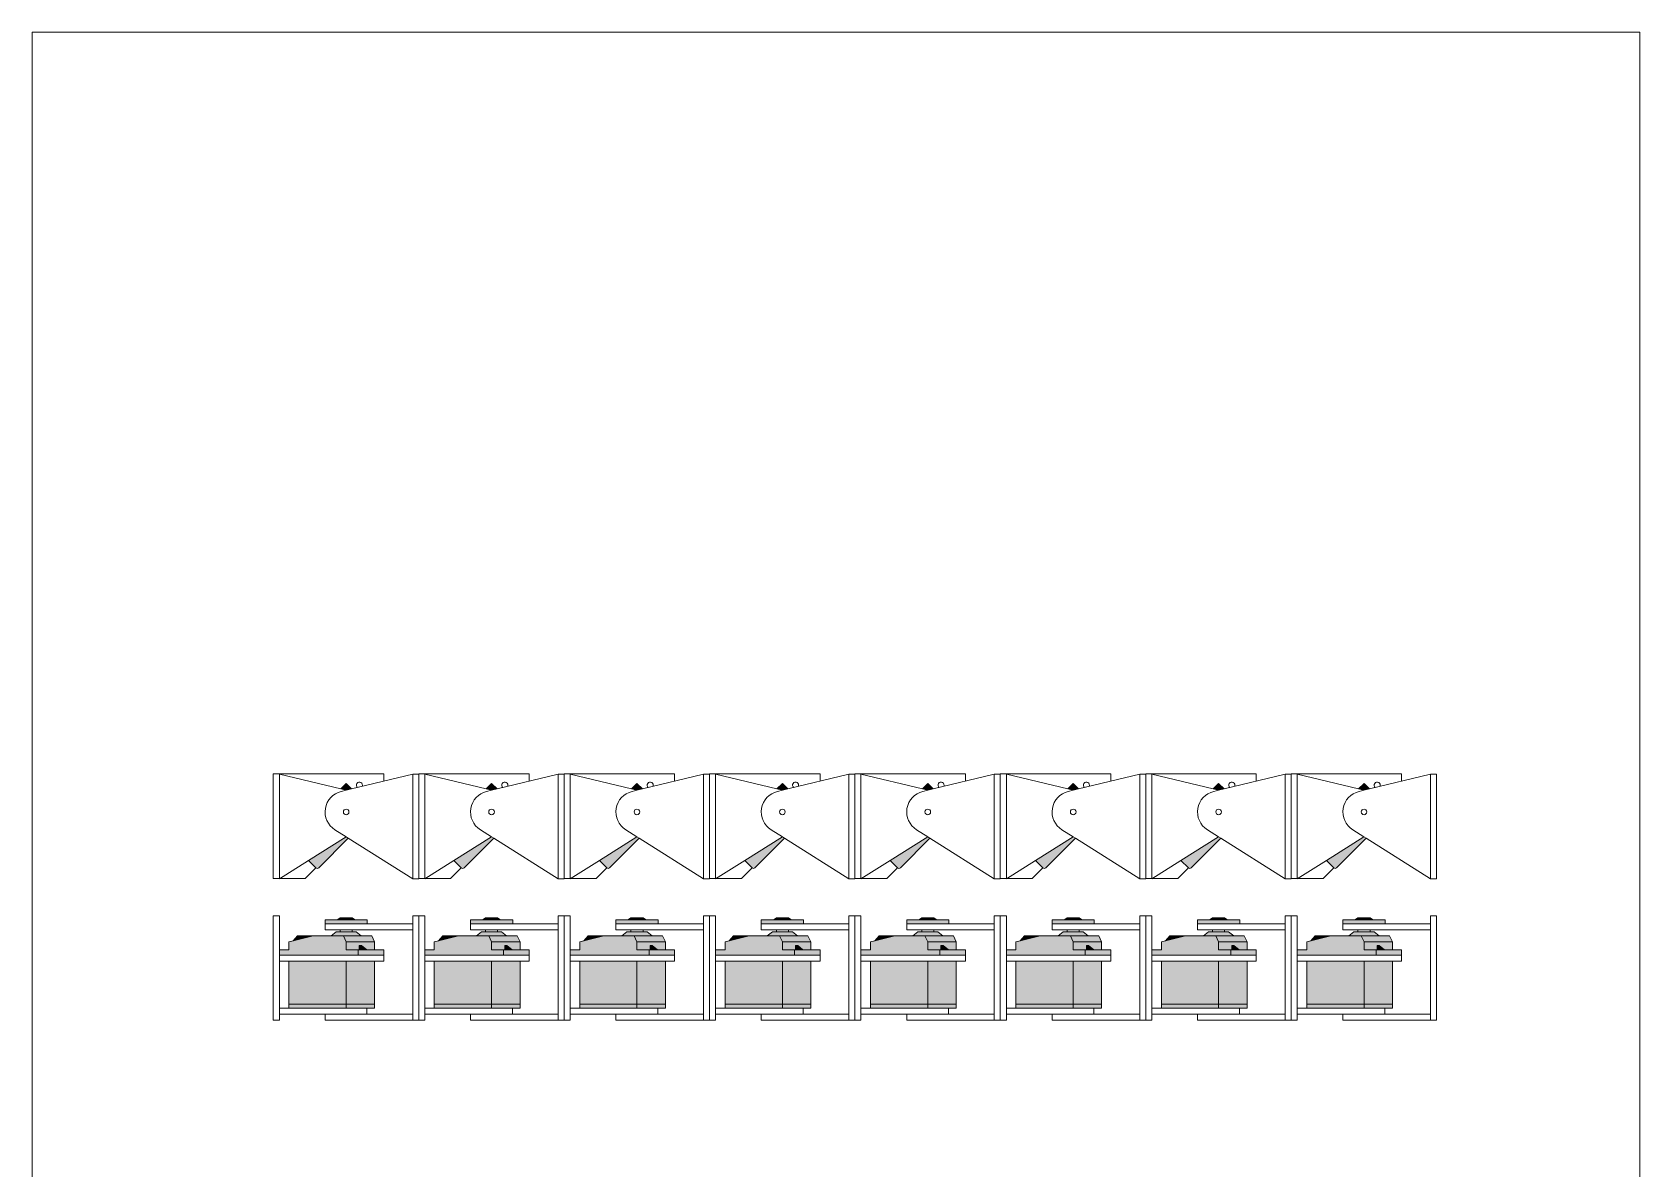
# Model space of a CAD drawing. Header units: millimetres. Extents: x 0 to 800, y 0 to 1132.
# Drawn here: x 0 to 800, y 566 to 1132 of the extents above; entities that cross this region are included whole.
import ezdxf

# ---------------------------------------------------------------- set-up
doc = ezdxf.new("R2010")
doc.units = ezdxf.units.MM
doc.layers.get('0').update_dxf_attribs({"linetype": 'CONTINUOUS'})
doc.layers.add('tornillos', color=7, linetype='CONTINUOUS')

msp = doc.modelspace()

# ---------------------------------------------------------------- hatches: boundary and pattern name
at = {"layer": 'tornillos'}
for points in [[(153.559965, 755.153609), (156.255869, 754.509811), (158.95866, 755.158324), (156.26167, 757.855314)], [(225.914233, 755.153609), (228.610137, 754.509811), (231.312928, 755.158324), (228.615938, 757.855314)], [(298.268501, 755.153609), (300.964405, 754.509811), (303.667196, 755.158324), (300.970206, 757.855314)], [(370.622769, 755.153609), (373.318673, 754.509811), (376.021464, 755.158324), (373.324474, 757.855314)], [(442.977037, 755.153609), (445.672941, 754.509811), (448.375732, 755.158324), (445.678742, 757.855314)], [(515.331305, 755.153609), (518.027209, 754.509811), (520.73, 755.158324), (518.03301, 757.855314)], [(587.685573, 755.153609), (590.381477, 754.509811), (593.084268, 755.158324), (590.387278, 757.855314)], [(660.039841, 755.153609), (662.735745, 754.509811), (665.438536, 755.158324), (662.741546, 757.855314)], [(145.76167, 688), (166.76167, 688), (166.76167, 690), (160.76167, 690), (151.76167, 690), (145.76167, 690)], [(153.26167, 691), (151.76167, 690), (160.76167, 690), (159.26167, 691)], [(218.115938, 688), (239.115938, 688), (239.115938, 690), (233.115938, 690), (224.115938, 690), (218.115938, 690)], [(225.615938, 691), (224.115938, 690), (233.115938, 690), (231.615938, 691)], [(290.470206, 688), (311.470206, 688), (311.470206, 690), (305.470206, 690), (296.470206, 690), (290.470206, 690)], [(297.970206, 691), (296.470206, 690), (305.470206, 690), (303.970206, 691)], [(362.824474, 688), (383.824474, 688), (383.824474, 690), (377.824474, 690), (368.824474, 690), (362.824474, 690)], [(370.324474, 691), (368.824474, 690), (377.824474, 690), (376.324474, 691)], [(435.178742, 688), (456.178742, 688), (456.178742, 690), (450.178742, 690), (441.178742, 690), (435.178742, 690)], [(442.678742, 691), (441.178742, 690), (450.178742, 690), (448.678742, 691)], [(507.53301, 688), (528.53301, 688), (528.53301, 690), (522.53301, 690), (513.53301, 690), (507.53301, 690)], [(515.03301, 691), (513.53301, 690), (522.53301, 690), (521.03301, 691)], [(579.887278, 688), (600.887278, 688), (600.887278, 690), (594.887278, 690), (585.887278, 690), (579.887278, 690)], [(587.387278, 691), (585.887278, 690), (594.887278, 690), (593.387278, 691)], [(652.241546, 688), (673.241546, 688), (673.241546, 690), (667.241546, 690), (658.241546, 690), (652.241546, 690)], [(659.741546, 691), (658.241546, 690), (667.241546, 690), (665.741546, 691)], [(127.765267, 675), (127.765267, 679), (129.854309, 679.521356), (139.786082, 682), (148.76167, 682), (163.76167, 682), (168.989593, 682), (170.403806, 679), (170.403806, 675), (175, 675), (175, 672.4), (162.272078, 672.4), (156.26167, 672.4), (123, 672.4), (123, 675)], [(129.854309, 679.521356), (132.007908, 682), (139.786082, 682)], [(148.76167, 682), (163.76167, 682), (161.26167, 684), (151.26167, 684)], [(168.989593, 682), (170.403806, 679), (156.26167, 679), (154.847456, 682), (163.76167, 682)], [(200.119535, 675), (200.119535, 679), (202.208577, 679.521356), (212.14035, 682), (221.115938, 682), (236.115938, 682), (241.343861, 682), (242.758074, 679), (242.758074, 675), (247.354268, 675), (247.354268, 672.4), (234.626346, 672.4), (228.615938, 672.4), (195.354268, 672.4), (195.354268, 675)], [(202.208577, 679.521356), (204.362176, 682), (212.14035, 682)], [(221.115938, 682), (236.115938, 682), (233.615938, 684), (223.615938, 684)], [(241.343861, 682), (242.758074, 679), (228.615938, 679), (227.201724, 682), (236.115938, 682)], [(272.473803, 675), (272.473803, 679), (274.562845, 679.521356), (284.494618, 682), (293.470206, 682), (308.470206, 682), (313.698129, 682), (315.112342, 679), (315.112342, 675), (319.708536, 675), (319.708536, 672.4), (306.980614, 672.4), (300.970206, 672.4), (267.708536, 672.4), (267.708536, 675)], [(274.562845, 679.521356), (276.716444, 682), (284.494618, 682)], [(293.470206, 682), (308.470206, 682), (305.970206, 684), (295.970206, 684)], [(313.698129, 682), (315.112342, 679), (300.970206, 679), (299.555992, 682), (308.470206, 682)], [(344.828071, 675), (344.828071, 679), (346.917113, 679.521356), (356.848886, 682), (365.824474, 682), (380.824474, 682), (386.052397, 682), (387.46661, 679), (387.46661, 675), (392.062804, 675), (392.062804, 672.4), (379.334882, 672.4), (373.324474, 672.4), (340.062804, 672.4), (340.062804, 675)], [(346.917113, 679.521356), (349.070712, 682), (356.848886, 682)], [(365.824474, 682), (380.824474, 682), (378.324474, 684), (368.324474, 684)], [(386.052397, 682), (387.46661, 679), (373.324474, 679), (371.91026, 682), (380.824474, 682)], [(417.182339, 675), (417.182339, 679), (419.271381, 679.521356), (429.203154, 682), (438.178742, 682), (453.178742, 682), (458.406665, 682), (459.820878, 679), (459.820878, 675), (464.417072, 675), (464.417072, 672.4), (451.68915, 672.4), (445.678742, 672.4), (412.417072, 672.4), (412.417072, 675)], [(419.271381, 679.521356), (421.42498, 682), (429.203154, 682)], [(438.178742, 682), (453.178742, 682), (450.678742, 684), (440.678742, 684)], [(458.406665, 682), (459.820878, 679), (445.678742, 679), (444.264528, 682), (453.178742, 682)], [(489.536607, 675), (489.536607, 679), (491.625649, 679.521356), (501.557422, 682), (510.53301, 682), (525.53301, 682), (530.760933, 682), (532.175146, 679), (532.175146, 675), (536.77134, 675), (536.77134, 672.4), (524.043418, 672.4), (518.03301, 672.4), (484.77134, 672.4), (484.77134, 675)], [(491.625649, 679.521356), (493.779248, 682), (501.557422, 682)], [(510.53301, 682), (525.53301, 682), (523.03301, 684), (513.03301, 684)], [(530.760933, 682), (532.175146, 679), (518.03301, 679), (516.618796, 682), (525.53301, 682)], [(561.890875, 675), (561.890875, 679), (563.979917, 679.521356), (573.91169, 682), (582.887278, 682), (597.887278, 682), (603.115201, 682), (604.529414, 679), (604.529414, 675), (609.125608, 675), (609.125608, 672.4), (596.397686, 672.4), (590.387278, 672.4), (557.125608, 672.4), (557.125608, 675)], [(563.979917, 679.521356), (566.133516, 682), (573.91169, 682)], [(582.887278, 682), (597.887278, 682), (595.387278, 684), (585.387278, 684)], [(603.115201, 682), (604.529414, 679), (590.387278, 679), (588.973064, 682), (597.887278, 682)], [(634.245143, 675), (634.245143, 679), (636.334185, 679.521356), (646.265958, 682), (655.241546, 682), (670.241546, 682), (675.469469, 682), (676.883682, 679), (676.883682, 675), (681.479876, 675), (681.479876, 672.4), (668.751954, 672.4), (662.741546, 672.4), (629.479876, 672.4), (629.479876, 675)], [(636.334185, 679.521356), (638.487784, 682), (646.265958, 682)], [(655.241546, 682), (670.241546, 682), (667.741546, 684), (657.741546, 684)], [(675.469469, 682), (676.883682, 679), (662.741546, 679), (661.327332, 682), (670.241546, 682)], [(170.403806, 675), (170.403806, 679), (156.26167, 679), (156.26167, 675), (162.272078, 675), (162.802408, 675), (166.514718, 675)], [(175, 672.4), (175, 675), (170.403806, 675), (166.514718, 675), (162.802408, 675), (162.272078, 675), (162.272078, 672.4)], [(166.514718, 675), (163.863068, 677.179781), (162.802408, 677.179781), (162.802408, 675)], [(242.758074, 675), (242.758074, 679), (228.615938, 679), (228.615938, 675), (234.626346, 675), (235.156676, 675), (238.868986, 675)], [(247.354268, 672.4), (247.354268, 675), (242.758074, 675), (238.868986, 675), (235.156676, 675), (234.626346, 675), (234.626346, 672.4)], [(238.868986, 675), (236.217336, 677.179781), (235.156676, 677.179781), (235.156676, 675)], [(315.112342, 675), (315.112342, 679), (300.970206, 679), (300.970206, 675), (306.980614, 675), (307.510944, 675), (311.223254, 675)], [(319.708536, 672.4), (319.708536, 675), (315.112342, 675), (311.223254, 675), (307.510944, 675), (306.980614, 675), (306.980614, 672.4)], [(311.223254, 675), (308.571604, 677.179781), (307.510944, 677.179781), (307.510944, 675)], [(387.46661, 675), (387.46661, 679), (373.324474, 679), (373.324474, 675), (379.334882, 675), (379.865212, 675), (383.577522, 675)], [(392.062804, 672.4), (392.062804, 675), (387.46661, 675), (383.577522, 675), (379.865212, 675), (379.334882, 675), (379.334882, 672.4)], [(383.577522, 675), (380.925872, 677.179781), (379.865212, 677.179781), (379.865212, 675)], [(459.820878, 675), (459.820878, 679), (445.678742, 679), (445.678742, 675), (451.68915, 675), (452.21948, 675), (455.93179, 675)], [(464.417072, 672.4), (464.417072, 675), (459.820878, 675), (455.93179, 675), (452.21948, 675), (451.68915, 675), (451.68915, 672.4)], [(455.93179, 675), (453.28014, 677.179781), (452.21948, 677.179781), (452.21948, 675)], [(532.175146, 675), (532.175146, 679), (518.03301, 679), (518.03301, 675), (524.043418, 675), (524.573748, 675), (528.286058, 675)], [(536.77134, 672.4), (536.77134, 675), (532.175146, 675), (528.286058, 675), (524.573748, 675), (524.043418, 675), (524.043418, 672.4)], [(528.286058, 675), (525.634408, 677.179781), (524.573748, 677.179781), (524.573748, 675)], [(604.529414, 675), (604.529414, 679), (590.387278, 679), (590.387278, 675), (596.397686, 675), (596.928016, 675), (600.640326, 675)], [(609.125608, 672.4), (609.125608, 675), (604.529414, 675), (600.640326, 675), (596.928016, 675), (596.397686, 675), (596.397686, 672.4)], [(600.640326, 675), (597.988676, 677.179781), (596.928016, 677.179781), (596.928016, 675)], [(676.883682, 675), (676.883682, 679), (662.741546, 679), (662.741546, 675), (668.751954, 675), (669.282284, 675), (672.994594, 675)], [(681.479876, 672.4), (681.479876, 675), (676.883682, 675), (672.994594, 675), (669.282284, 675), (668.751954, 675), (668.751954, 672.4)], [(672.994594, 675), (670.342944, 677.179781), (669.282284, 677.179781), (669.282284, 675)], [(127.765267, 669.4), (156.26167, 669.4), (156.26167, 648), (127.765267, 648)], [(156.26167, 648), (170.403806, 648), (170.403806, 669.4), (156.26167, 669.4)], [(200.119535, 669.4), (228.615938, 669.4), (228.615938, 648), (200.119535, 648)], [(228.615938, 648), (242.758074, 648), (242.758074, 669.4), (228.615938, 669.4)], [(272.473803, 669.4), (300.970206, 669.4), (300.970206, 648), (272.473803, 648)], [(300.970206, 648), (315.112342, 648), (315.112342, 669.4), (300.970206, 669.4)], [(344.828071, 669.4), (373.324474, 669.4), (373.324474, 648), (344.828071, 648)], [(373.324474, 648), (387.46661, 648), (387.46661, 669.4), (373.324474, 669.4)], [(417.182339, 669.4), (445.678742, 669.4), (445.678742, 648), (417.182339, 648)], [(445.678742, 648), (459.820878, 648), (459.820878, 669.4), (445.678742, 669.4)], [(489.536607, 669.4), (518.03301, 669.4), (518.03301, 648), (489.536607, 648)], [(518.03301, 648), (532.175146, 648), (532.175146, 669.4), (518.03301, 669.4)], [(561.890875, 669.4), (590.387278, 669.4), (590.387278, 648), (561.890875, 648)], [(590.387278, 648), (604.529414, 648), (604.529414, 669.4), (590.387278, 669.4)], [(634.245143, 669.4), (662.741546, 669.4), (662.741546, 648), (634.245143, 648)], [(662.741546, 648), (676.883682, 648), (676.883682, 669.4), (662.741546, 669.4)], [(127.765267, 646), (170.403806, 646), (170.403806, 648), (156.26167, 648), (127.765267, 648)], [(200.119535, 646), (242.758074, 646), (242.758074, 648), (228.615938, 648), (200.119535, 648)], [(272.473803, 646), (315.112342, 646), (315.112342, 648), (300.970206, 648), (272.473803, 648)], [(344.828071, 646), (387.46661, 646), (387.46661, 648), (373.324474, 648), (344.828071, 648)], [(417.182339, 646), (459.820878, 646), (459.820878, 648), (445.678742, 648), (417.182339, 648)], [(489.536607, 646), (532.175146, 646), (532.175146, 648), (518.03301, 648), (489.536607, 648)], [(561.890875, 646), (604.529414, 646), (604.529414, 648), (590.387278, 648), (561.890875, 648)], [(634.245143, 646), (676.883682, 646), (676.883682, 648), (662.741546, 648), (634.245143, 648)]]:
    msp.add_hatch(color=8, dxfattribs=at).paths.add_polyline_path(points)
h = msp.add_hatch(color=8, dxfattribs=at)
edge = h.paths.add_edge_path()
edge.add_arc((141.907402, 716.630988), 1, 225, 315)
edge.add_line((142.614509, 715.923881), (157.323976, 730.633348))
edge.add_line((157.323976, 730.633348), (156.249482, 731.310371))
edge.add_line((156.249482, 731.310371), (137.546814, 719.577364))
edge.add_line((137.546814, 719.577364), (141.200296, 715.923882))
h = msp.add_hatch(color=8, dxfattribs=at)
edge = h.paths.add_edge_path()
edge.add_arc((214.26167, 716.630988), 1, 225, 315)
edge.add_line((214.968777, 715.923881), (229.678244, 730.633348))
edge.add_line((229.678244, 730.633348), (228.60375, 731.310371))
edge.add_line((228.60375, 731.310371), (209.901082, 719.577364))
edge.add_line((209.901082, 719.577364), (213.554564, 715.923882))
h = msp.add_hatch(color=8, dxfattribs=at)
edge = h.paths.add_edge_path()
edge.add_arc((286.615938, 716.630988), 1, 225, 315)
edge.add_line((287.323045, 715.923881), (302.032512, 730.633348))
edge.add_line((302.032512, 730.633348), (300.958018, 731.310371))
edge.add_line((300.958018, 731.310371), (282.25535, 719.577364))
edge.add_line((282.25535, 719.577364), (285.908832, 715.923882))
h = msp.add_hatch(color=8, dxfattribs=at)
edge = h.paths.add_edge_path()
edge.add_arc((358.970206, 716.630988), 1, 225, 315)
edge.add_line((359.677313, 715.923881), (374.38678, 730.633348))
edge.add_line((374.38678, 730.633348), (373.312286, 731.310371))
edge.add_line((373.312286, 731.310371), (354.609618, 719.577364))
edge.add_line((354.609618, 719.577364), (358.2631, 715.923882))
h = msp.add_hatch(color=8, dxfattribs=at)
edge = h.paths.add_edge_path()
edge.add_arc((431.324474, 716.630988), 1, 225, 315)
edge.add_line((432.031581, 715.923881), (446.741048, 730.633348))
edge.add_line((446.741048, 730.633348), (445.666554, 731.310371))
edge.add_line((445.666554, 731.310371), (426.963886, 719.577364))
edge.add_line((426.963886, 719.577364), (430.617368, 715.923882))
h = msp.add_hatch(color=8, dxfattribs=at)
edge = h.paths.add_edge_path()
edge.add_arc((503.678742, 716.630988), 1, 225, 315)
edge.add_line((504.385849, 715.923881), (519.095316, 730.633348))
edge.add_line((519.095316, 730.633348), (518.020822, 731.310371))
edge.add_line((518.020822, 731.310371), (499.318154, 719.577364))
edge.add_line((499.318154, 719.577364), (502.971636, 715.923882))
h = msp.add_hatch(color=8, dxfattribs=at)
edge = h.paths.add_edge_path()
edge.add_arc((576.03301, 716.630988), 1, 225, 315)
edge.add_line((576.740117, 715.923881), (591.449584, 730.633348))
edge.add_line((591.449584, 730.633348), (590.37509, 731.310371))
edge.add_line((590.37509, 731.310371), (571.672422, 719.577364))
edge.add_line((571.672422, 719.577364), (575.325904, 715.923882))
h = msp.add_hatch(color=8, dxfattribs=at)
edge = h.paths.add_edge_path()
edge.add_arc((648.387278, 716.630988), 1, 225, 315)
edge.add_line((649.094385, 715.923881), (663.803852, 730.633348))
edge.add_line((663.803852, 730.633348), (662.729358, 731.310371))
edge.add_line((662.729358, 731.310371), (644.02669, 719.577364))
edge.add_line((644.02669, 719.577364), (647.680172, 715.923882))

# ---------------------------------------------------------------- linework, layer by layer
at = {"color": 0, "linetype": 'CONTINUOUS', "lineweight": 0}
for p, q in [((0, 1132), (0, 0)), ((0, 1132), (800, 1132)), ((800, 1132), (800, 0)), ((120, 710.62058), (120, 762.62058)), ((120, 762.62058), (123, 762.62058)), ((123, 762.62058), (175, 762.62058)), ((123, 710.62058), (123, 762.62058)), ((123, 762.451508), (153.559965, 755.153609)), ((189.354268, 762.451508), (158.95866, 755.158324)), ((175, 759.007316), (175, 762.62058)), ((189.354268, 710.451508), (189.354268, 762.451508)), ((192.354268, 762.451508), (189.354268, 762.451508)), ((192.354268, 710.62058), (192.354268, 762.62058)), ((192.354268, 762.62058), (195.354268, 762.62058)), ((192.354268, 710.451508), (192.354268, 762.451508)), ((195.354268, 762.62058), (247.354268, 762.62058)), ((195.354268, 710.62058), (195.354268, 762.62058)), ((195.354268, 762.451508), (225.914233, 755.153609)), ((261.708536, 762.451508), (231.312928, 755.158324)), ((247.354268, 759.007316), (247.354268, 762.62058)), ((261.708536, 710.451508), (261.708536, 762.451508)), ((264.708536, 762.451508), (261.708536, 762.451508)), ((264.708536, 710.62058), (264.708536, 762.62058)), ((264.708536, 762.62058), (267.708536, 762.62058)), ((264.708536, 710.451508), (264.708536, 762.451508)), ((267.708536, 762.62058), (319.708536, 762.62058)), ((267.708536, 710.62058), (267.708536, 762.62058)), ((267.708536, 762.451508), (298.268501, 755.153609)), ((334.062804, 762.451508), (303.667196, 755.158324)), ((319.708536, 759.007316), (319.708536, 762.62058)), ((334.062804, 710.451508), (334.062804, 762.451508)), ((337.062804, 762.451508), (334.062804, 762.451508)), ((337.062804, 710.62058), (337.062804, 762.62058)), ((337.062804, 762.62058), (340.062804, 762.62058)), ((337.062804, 710.451508), (337.062804, 762.451508)), ((340.062804, 762.62058), (392.062804, 762.62058)), ((340.062804, 710.62058), (340.062804, 762.62058)), ((340.062804, 762.451508), (370.622769, 755.153609)), ((406.417072, 762.451508), (376.021464, 755.158324)), ((392.062804, 759.007316), (392.062804, 762.62058)), ((406.417072, 710.451508), (406.417072, 762.451508)), ((409.417072, 762.451508), (406.417072, 762.451508)), ((409.417072, 710.62058), (409.417072, 762.62058)), ((409.417072, 762.62058), (412.417072, 762.62058)), ((409.417072, 710.451508), (409.417072, 762.451508)), ((412.417072, 762.62058), (464.417072, 762.62058)), ((412.417072, 710.62058), (412.417072, 762.62058)), ((412.417072, 762.451508), (442.977037, 755.153609)), ((478.77134, 762.451508), (448.375732, 755.158324)), ((464.417072, 759.007316), (464.417072, 762.62058)), ((478.77134, 710.451508), (478.77134, 762.451508)), ((481.77134, 762.451508), (478.77134, 762.451508)), ((481.77134, 710.62058), (481.77134, 762.62058)), ((481.77134, 762.62058), (484.77134, 762.62058)), ((481.77134, 710.451508), (481.77134, 762.451508)), ((484.77134, 762.62058), (536.77134, 762.62058)), ((484.77134, 710.62058), (484.77134, 762.62058)), ((484.77134, 762.451508), (515.331305, 755.153609)), ((551.125608, 762.451508), (520.73, 755.158324)), ((536.77134, 759.007316), (536.77134, 762.62058)), ((551.125608, 710.451508), (551.125608, 762.451508)), ((554.125608, 762.451508), (551.125608, 762.451508)), ((554.125608, 710.62058), (554.125608, 762.62058)), ((554.125608, 762.62058), (557.125608, 762.62058)), ((554.125608, 710.451508), (554.125608, 762.451508)), ((557.125608, 762.62058), (609.125608, 762.62058)), ((557.125608, 710.62058), (557.125608, 762.62058)), ((557.125608, 762.451508), (587.685573, 755.153609)), ((623.479876, 762.451508), (593.084268, 755.158324)), ((609.125608, 759.007316), (609.125608, 762.62058)), ((623.479876, 710.451508), (623.479876, 762.451508)), ((626.479876, 762.451508), (623.479876, 762.451508)), ((626.479876, 710.62058), (626.479876, 762.62058)), ((626.479876, 762.62058), (629.479876, 762.62058)), ((626.479876, 710.451508), (626.479876, 762.451508)), ((629.479876, 762.62058), (681.479876, 762.62058)), ((629.479876, 710.62058), (629.479876, 762.62058)), ((629.479876, 762.451508), (660.039841, 755.153609)), ((695.834144, 762.451508), (665.438536, 755.158324)), ((681.479876, 759.007316), (681.479876, 762.62058)), ((695.834144, 710.451508), (695.834144, 762.451508)), ((698.834144, 762.451508), (695.834144, 762.451508)), ((698.834144, 710.451508), (698.834144, 762.451508)), ((156.26167, 757.855314), (153.559965, 755.153609)), ((153.559965, 755.153609), (156.255869, 754.509811)), ((156.255869, 754.509811), (153.811813, 753.923379)), ((158.95866, 755.158324), (156.255869, 754.509811)), ((158.95866, 755.158324), (156.26167, 757.855314)), ((228.615938, 757.855314), (225.914233, 755.153609)), ((225.914233, 755.153609), (228.610137, 754.509811)), ((228.610137, 754.509811), (226.166081, 753.923379)), ((231.312928, 755.158324), (228.610137, 754.509811)), ((231.312928, 755.158324), (228.615938, 757.855314)), ((300.970206, 757.855314), (298.268501, 755.153609)), ((298.268501, 755.153609), (300.964405, 754.509811)), ((300.964405, 754.509811), (298.520349, 753.923379)), ((303.667196, 755.158324), (300.964405, 754.509811)), ((303.667196, 755.158324), (300.970206, 757.855314)), ((373.324474, 757.855314), (370.622769, 755.153609)), ((370.622769, 755.153609), (373.318673, 754.509811)), ((373.318673, 754.509811), (370.874617, 753.923379)), ((376.021464, 755.158324), (373.318673, 754.509811)), ((376.021464, 755.158324), (373.324474, 757.855314)), ((445.678742, 757.855314), (442.977037, 755.153609)), ((442.977037, 755.153609), (445.672941, 754.509811)), ((445.672941, 754.509811), (443.228885, 753.923379)), ((448.375732, 755.158324), (445.672941, 754.509811)), ((448.375732, 755.158324), (445.678742, 757.855314)), ((518.03301, 757.855314), (515.331305, 755.153609)), ((515.331305, 755.153609), (518.027209, 754.509811)), ((518.027209, 754.509811), (515.583153, 753.923379)), ((520.73, 755.158324), (518.027209, 754.509811)), ((520.73, 755.158324), (518.03301, 757.855314)), ((590.387278, 757.855314), (587.685573, 755.153609)), ((587.685573, 755.153609), (590.381477, 754.509811)), ((590.381477, 754.509811), (587.937421, 753.923379)), ((593.084268, 755.158324), (590.381477, 754.509811)), ((593.084268, 755.158324), (590.387278, 757.855314)), ((662.741546, 757.855314), (660.039841, 755.153609)), ((660.039841, 755.153609), (662.735745, 754.509811)), ((662.735745, 754.509811), (660.291689, 753.923379)), ((665.438536, 755.158324), (662.735745, 754.509811)), ((665.438536, 755.158324), (662.741546, 757.855314)), ((137.546814, 719.577364), (156.249482, 731.310371)), ((142.614509, 715.923881), (157.323976, 730.633348)), ((156.249482, 731.310371), (150.664227, 734.829562)), ((157.323976, 730.633348), (156.249482, 731.310371)), ((189.354268, 710.451508), (157.323976, 730.633348)), ((209.901082, 719.577364), (228.60375, 731.310371)), ((214.968777, 715.923881), (229.678244, 730.633348)), ((228.60375, 731.310371), (223.018495, 734.829562)), ((229.678244, 730.633348), (228.60375, 731.310371)), ((261.708536, 710.451508), (229.678244, 730.633348)), ((282.25535, 719.577364), (300.958018, 731.310371)), ((287.323045, 715.923881), (302.032512, 730.633348)), ((300.958018, 731.310371), (295.372763, 734.829562)), ((302.032512, 730.633348), (300.958018, 731.310371)), ((334.062804, 710.451508), (302.032512, 730.633348)), ((354.609618, 719.577364), (373.312286, 731.310371)), ((359.677313, 715.923881), (374.38678, 730.633348)), ((373.312286, 731.310371), (367.727031, 734.829562)), ((374.38678, 730.633348), (373.312286, 731.310371)), ((406.417072, 710.451508), (374.38678, 730.633348)), ((426.963886, 719.577364), (445.666554, 731.310371)), ((432.031581, 715.923881), (446.741048, 730.633348)), ((445.666554, 731.310371), (440.081299, 734.829562)), ((446.741048, 730.633348), (445.666554, 731.310371)), ((478.77134, 710.451508), (446.741048, 730.633348)), ((499.318154, 719.577364), (518.020822, 731.310371)), ((504.385849, 715.923881), (519.095316, 730.633348)), ((518.020822, 731.310371), (512.435567, 734.829562)), ((519.095316, 730.633348), (518.020822, 731.310371)), ((551.125608, 710.451508), (519.095316, 730.633348)), ((571.672422, 719.577364), (590.37509, 731.310371)), ((576.740117, 715.923881), (591.449584, 730.633348)), ((590.37509, 731.310371), (584.789835, 734.829562)), ((591.449584, 730.633348), (590.37509, 731.310371)), ((623.479876, 710.451508), (591.449584, 730.633348)), ((644.02669, 719.577364), (662.729358, 731.310371)), ((649.094385, 715.923881), (663.803852, 730.633348)), ((662.729358, 731.310371), (657.144103, 734.829562)), ((663.803852, 730.633348), (662.729358, 731.310371)), ((695.834144, 710.451508), (663.803852, 730.633348)), ((123, 710.451508), (137.546814, 719.577364)), ((141.200296, 715.923882), (135.896995, 710.62058)), ((141.200296, 715.923882), (137.546814, 719.577364)), ((195.354268, 710.451508), (209.901082, 719.577364)), ((213.554564, 715.923882), (208.251263, 710.62058)), ((213.554564, 715.923882), (209.901082, 719.577364)), ((267.708536, 710.451508), (282.25535, 719.577364)), ((285.908832, 715.923882), (280.605531, 710.62058)), ((285.908832, 715.923882), (282.25535, 719.577364)), ((340.062804, 710.451508), (354.609618, 719.577364)), ((358.2631, 715.923882), (352.959799, 710.62058)), ((358.2631, 715.923882), (354.609618, 719.577364)), ((412.417072, 710.451508), (426.963886, 719.577364)), ((430.617368, 715.923882), (425.314067, 710.62058)), ((430.617368, 715.923882), (426.963886, 719.577364)), ((484.77134, 710.451508), (499.318154, 719.577364)), ((502.971636, 715.923882), (497.668335, 710.62058)), ((502.971636, 715.923882), (499.318154, 719.577364)), ((557.125608, 710.451508), (571.672422, 719.577364)), ((575.325904, 715.923882), (570.022603, 710.62058)), ((575.325904, 715.923882), (571.672422, 719.577364)), ((629.479876, 710.451508), (644.02669, 719.577364)), ((647.680172, 715.923882), (642.376871, 710.62058)), ((647.680172, 715.923882), (644.02669, 719.577364)), ((120, 710.62058), (123, 710.62058)), ((123, 710.62058), (135.896995, 710.62058)), ((189.354268, 710.451508), (192.354268, 710.451508)), ((192.354268, 710.62058), (195.354268, 710.62058)), ((195.354268, 710.62058), (208.251263, 710.62058)), ((261.708536, 710.451508), (264.708536, 710.451508)), ((264.708536, 710.62058), (267.708536, 710.62058)), ((267.708536, 710.62058), (280.605531, 710.62058)), ((334.062804, 710.451508), (337.062804, 710.451508)), ((337.062804, 710.62058), (340.062804, 710.62058)), ((340.062804, 710.62058), (352.959799, 710.62058)), ((406.417072, 710.451508), (409.417072, 710.451508)), ((409.417072, 710.62058), (412.417072, 710.62058)), ((412.417072, 710.62058), (425.314067, 710.62058)), ((478.77134, 710.451508), (481.77134, 710.451508)), ((481.77134, 710.62058), (484.77134, 710.62058)), ((484.77134, 710.62058), (497.668335, 710.62058)), ((551.125608, 710.451508), (554.125608, 710.451508)), ((554.125608, 710.62058), (557.125608, 710.62058)), ((557.125608, 710.62058), (570.022603, 710.62058)), ((623.479876, 710.451508), (626.479876, 710.451508)), ((626.479876, 710.62058), (629.479876, 710.62058)), ((629.479876, 710.62058), (642.376871, 710.62058)), ((695.834144, 710.451508), (698.834144, 710.451508)), ((120, 640), (120, 692)), ((120, 692), (123, 692)), ((123, 675), (123, 692)), ((145.76167, 688), (145.76167, 690)), ((145.76167, 690), (151.76167, 690)), ((145.76167, 688), (166.76167, 688)), ((145.76167, 688), (189.354268, 688)), ((145.76167, 685), (145.76167, 688)), ((153.26167, 691), (151.76167, 690)), ((151.76167, 690), (160.76167, 690)), ((153.26167, 691), (159.26167, 691)), ((159.26167, 691), (160.76167, 690)), ((160.76167, 690), (166.76167, 690)), ((166.76167, 688), (166.76167, 690)), ((189.354268, 692), (189.354268, 640)), ((189.354268, 692), (192.354268, 692)), ((189.354268, 685), (189.354268, 688)), ((192.354268, 692), (192.354268, 640)), ((192.354268, 640), (192.354268, 692)), ((192.354268, 692), (195.354268, 692)), ((195.354268, 675), (195.354268, 692)), ((218.115938, 688), (218.115938, 690)), ((218.115938, 690), (224.115938, 690)), ((218.115938, 688), (239.115938, 688)), ((218.115938, 688), (261.708536, 688)), ((218.115938, 685), (218.115938, 688)), ((225.615938, 691), (224.115938, 690)), ((224.115938, 690), (233.115938, 690)), ((225.615938, 691), (231.615938, 691)), ((231.615938, 691), (233.115938, 690)), ((233.115938, 690), (239.115938, 690)), ((239.115938, 688), (239.115938, 690)), ((261.708536, 692), (261.708536, 640)), ((261.708536, 692), (264.708536, 692)), ((261.708536, 685), (261.708536, 688)), ((264.708536, 692), (264.708536, 640)), ((264.708536, 640), (264.708536, 692)), ((264.708536, 692), (267.708536, 692)), ((267.708536, 675), (267.708536, 692)), ((290.470206, 688), (290.470206, 690)), ((290.470206, 690), (296.470206, 690)), ((290.470206, 688), (311.470206, 688)), ((290.470206, 688), (334.062804, 688)), ((290.470206, 685), (290.470206, 688)), ((297.970206, 691), (296.470206, 690)), ((296.470206, 690), (305.470206, 690)), ((297.970206, 691), (303.970206, 691)), ((303.970206, 691), (305.470206, 690)), ((305.470206, 690), (311.470206, 690)), ((311.470206, 688), (311.470206, 690)), ((334.062804, 692), (334.062804, 640)), ((334.062804, 692), (337.062804, 692)), ((334.062804, 685), (334.062804, 688)), ((337.062804, 692), (337.062804, 640)), ((337.062804, 640), (337.062804, 692)), ((337.062804, 692), (340.062804, 692)), ((340.062804, 675), (340.062804, 692)), ((362.824474, 688), (362.824474, 690)), ((362.824474, 690), (368.824474, 690)), ((362.824474, 688), (383.824474, 688)), ((362.824474, 688), (406.417072, 688)), ((362.824474, 685), (362.824474, 688)), ((370.324474, 691), (368.824474, 690)), ((368.824474, 690), (377.824474, 690)), ((370.324474, 691), (376.324474, 691)), ((376.324474, 691), (377.824474, 690)), ((377.824474, 690), (383.824474, 690)), ((383.824474, 688), (383.824474, 690)), ((406.417072, 692), (406.417072, 640)), ((406.417072, 692), (409.417072, 692)), ((406.417072, 685), (406.417072, 688)), ((409.417072, 692), (409.417072, 640)), ((409.417072, 640), (409.417072, 692)), ((409.417072, 692), (412.417072, 692)), ((412.417072, 675), (412.417072, 692)), ((435.178742, 688), (435.178742, 690)), ((435.178742, 690), (441.178742, 690)), ((435.178742, 688), (456.178742, 688)), ((435.178742, 688), (478.77134, 688)), ((435.178742, 685), (435.178742, 688)), ((442.678742, 691), (441.178742, 690)), ((441.178742, 690), (450.178742, 690)), ((442.678742, 691), (448.678742, 691)), ((448.678742, 691), (450.178742, 690)), ((450.178742, 690), (456.178742, 690)), ((456.178742, 688), (456.178742, 690)), ((478.77134, 692), (478.77134, 640)), ((478.77134, 692), (481.77134, 692)), ((478.77134, 685), (478.77134, 688)), ((481.77134, 692), (481.77134, 640)), ((481.77134, 640), (481.77134, 692)), ((481.77134, 692), (484.77134, 692)), ((484.77134, 675), (484.77134, 692)), ((507.53301, 688), (507.53301, 690)), ((507.53301, 690), (513.53301, 690)), ((507.53301, 688), (528.53301, 688)), ((507.53301, 688), (551.125608, 688)), ((507.53301, 685), (507.53301, 688)), ((515.03301, 691), (513.53301, 690)), ((513.53301, 690), (522.53301, 690)), ((515.03301, 691), (521.03301, 691)), ((521.03301, 691), (522.53301, 690)), ((522.53301, 690), (528.53301, 690)), ((528.53301, 688), (528.53301, 690)), ((551.125608, 692), (551.125608, 640)), ((551.125608, 692), (554.125608, 692)), ((551.125608, 685), (551.125608, 688)), ((554.125608, 692), (554.125608, 640)), ((554.125608, 640), (554.125608, 692)), ((554.125608, 692), (557.125608, 692)), ((557.125608, 675), (557.125608, 692)), ((579.887278, 688), (579.887278, 690)), ((579.887278, 690), (585.887278, 690)), ((579.887278, 688), (600.887278, 688)), ((579.887278, 688), (623.479876, 688)), ((579.887278, 685), (579.887278, 688)), ((587.387278, 691), (585.887278, 690)), ((585.887278, 690), (594.887278, 690)), ((587.387278, 691), (593.387278, 691)), ((593.387278, 691), (594.887278, 690)), ((594.887278, 690), (600.887278, 690)), ((600.887278, 688), (600.887278, 690)), ((623.479876, 692), (623.479876, 640)), ((623.479876, 692), (626.479876, 692)), ((623.479876, 685), (623.479876, 688)), ((626.479876, 692), (626.479876, 640)), ((626.479876, 640), (626.479876, 692)), ((626.479876, 692), (629.479876, 692)), ((629.479876, 675), (629.479876, 692)), ((652.241546, 688), (652.241546, 690)), ((652.241546, 690), (658.241546, 690)), ((652.241546, 688), (673.241546, 688)), ((652.241546, 688), (695.834144, 688)), ((652.241546, 685), (652.241546, 688)), ((659.741546, 691), (658.241546, 690)), ((658.241546, 690), (667.241546, 690)), ((659.741546, 691), (665.741546, 691)), ((665.741546, 691), (667.241546, 690)), ((667.241546, 690), (673.241546, 690)), ((673.241546, 688), (673.241546, 690)), ((695.834144, 692), (695.834144, 640)), ((695.834144, 692), (698.834144, 692)), ((695.834144, 685), (695.834144, 688)), ((698.834144, 692), (698.834144, 640)), ((129.854309, 679.521356), (132.007908, 682)), ((132.007908, 682), (139.786082, 682)), ((139.786082, 682), (148.76167, 682)), ((145.76167, 685), (166.76167, 685)), ((145.76167, 685), (189.354268, 685)), ((151.26167, 684), (148.76167, 682)), ((148.76167, 682), (163.76167, 682)), ((148.76167, 682), (154.847456, 682)), ((151.26167, 684), (161.26167, 684)), ((152.26167, 685), (160.26167, 685)), ((153.26167, 685), (159.26167, 685)), ((153.26167, 684), (153.26167, 685)), ((156.26167, 679), (154.847456, 682)), ((154.847456, 682), (163.76167, 682)), ((159.26167, 684), (159.26167, 685)), ((161.26167, 684), (163.76167, 682)), ((163.76167, 682), (168.989593, 682)), ((168.989593, 682), (170.403806, 679)), ((202.208577, 679.521356), (204.362176, 682)), ((204.362176, 682), (212.14035, 682)), ((212.14035, 682), (221.115938, 682)), ((218.115938, 685), (239.115938, 685)), ((218.115938, 685), (261.708536, 685)), ((223.615938, 684), (221.115938, 682)), ((221.115938, 682), (236.115938, 682)), ((221.115938, 682), (227.201724, 682)), ((223.615938, 684), (233.615938, 684)), ((224.615938, 685), (232.615938, 685)), ((225.615938, 685), (231.615938, 685)), ((225.615938, 684), (225.615938, 685)), ((228.615938, 679), (227.201724, 682)), ((227.201724, 682), (236.115938, 682)), ((231.615938, 684), (231.615938, 685)), ((233.615938, 684), (236.115938, 682)), ((236.115938, 682), (241.343861, 682)), ((241.343861, 682), (242.758074, 679)), ((274.562845, 679.521356), (276.716444, 682)), ((276.716444, 682), (284.494618, 682)), ((284.494618, 682), (293.470206, 682)), ((290.470206, 685), (311.470206, 685)), ((290.470206, 685), (334.062804, 685)), ((295.970206, 684), (293.470206, 682)), ((293.470206, 682), (308.470206, 682)), ((293.470206, 682), (299.555992, 682)), ((295.970206, 684), (305.970206, 684)), ((296.970206, 685), (304.970206, 685)), ((297.970206, 685), (303.970206, 685)), ((297.970206, 684), (297.970206, 685)), ((300.970206, 679), (299.555992, 682)), ((299.555992, 682), (308.470206, 682)), ((303.970206, 684), (303.970206, 685)), ((305.970206, 684), (308.470206, 682)), ((308.470206, 682), (313.698129, 682)), ((313.698129, 682), (315.112342, 679)), ((346.917113, 679.521356), (349.070712, 682)), ((349.070712, 682), (356.848886, 682)), ((356.848886, 682), (365.824474, 682)), ((362.824474, 685), (383.824474, 685)), ((362.824474, 685), (406.417072, 685)), ((368.324474, 684), (365.824474, 682)), ((365.824474, 682), (380.824474, 682)), ((365.824474, 682), (371.91026, 682)), ((368.324474, 684), (378.324474, 684)), ((369.324474, 685), (377.324474, 685)), ((370.324474, 685), (376.324474, 685)), ((370.324474, 684), (370.324474, 685)), ((373.324474, 679), (371.91026, 682)), ((371.91026, 682), (380.824474, 682)), ((376.324474, 684), (376.324474, 685)), ((378.324474, 684), (380.824474, 682)), ((380.824474, 682), (386.052397, 682)), ((386.052397, 682), (387.46661, 679)), ((419.271381, 679.521356), (421.42498, 682)), ((421.42498, 682), (429.203154, 682)), ((429.203154, 682), (438.178742, 682)), ((435.178742, 685), (456.178742, 685)), ((435.178742, 685), (478.77134, 685)), ((440.678742, 684), (438.178742, 682)), ((438.178742, 682), (453.178742, 682)), ((438.178742, 682), (444.264528, 682)), ((440.678742, 684), (450.678742, 684)), ((441.678742, 685), (449.678742, 685)), ((442.678742, 685), (448.678742, 685)), ((442.678742, 684), (442.678742, 685)), ((445.678742, 679), (444.264528, 682)), ((444.264528, 682), (453.178742, 682)), ((448.678742, 684), (448.678742, 685)), ((450.678742, 684), (453.178742, 682)), ((453.178742, 682), (458.406665, 682)), ((458.406665, 682), (459.820878, 679)), ((491.625649, 679.521356), (493.779248, 682)), ((493.779248, 682), (501.557422, 682)), ((501.557422, 682), (510.53301, 682)), ((507.53301, 685), (528.53301, 685)), ((507.53301, 685), (551.125608, 685)), ((513.03301, 684), (510.53301, 682)), ((510.53301, 682), (525.53301, 682)), ((510.53301, 682), (516.618796, 682)), ((513.03301, 684), (523.03301, 684)), ((514.03301, 685), (522.03301, 685)), ((515.03301, 685), (521.03301, 685)), ((515.03301, 684), (515.03301, 685)), ((518.03301, 679), (516.618796, 682)), ((516.618796, 682), (525.53301, 682)), ((521.03301, 684), (521.03301, 685)), ((523.03301, 684), (525.53301, 682)), ((525.53301, 682), (530.760933, 682)), ((530.760933, 682), (532.175146, 679)), ((563.979917, 679.521356), (566.133516, 682)), ((566.133516, 682), (573.91169, 682)), ((573.91169, 682), (582.887278, 682)), ((579.887278, 685), (600.887278, 685)), ((579.887278, 685), (623.479876, 685)), ((585.387278, 684), (582.887278, 682)), ((582.887278, 682), (597.887278, 682)), ((582.887278, 682), (588.973064, 682)), ((585.387278, 684), (595.387278, 684)), ((586.387278, 685), (594.387278, 685)), ((587.387278, 685), (593.387278, 685)), ((587.387278, 684), (587.387278, 685)), ((590.387278, 679), (588.973064, 682)), ((588.973064, 682), (597.887278, 682)), ((593.387278, 684), (593.387278, 685)), ((595.387278, 684), (597.887278, 682)), ((597.887278, 682), (603.115201, 682)), ((603.115201, 682), (604.529414, 679)), ((636.334185, 679.521356), (638.487784, 682)), ((638.487784, 682), (646.265958, 682)), ((646.265958, 682), (655.241546, 682)), ((652.241546, 685), (673.241546, 685)), ((652.241546, 685), (695.834144, 685)), ((657.741546, 684), (655.241546, 682)), ((655.241546, 682), (670.241546, 682)), ((655.241546, 682), (661.327332, 682)), ((657.741546, 684), (667.741546, 684)), ((658.741546, 685), (666.741546, 685)), ((659.741546, 685), (665.741546, 685)), ((659.741546, 684), (659.741546, 685)), ((662.741546, 679), (661.327332, 682)), ((661.327332, 682), (670.241546, 682)), ((665.741546, 684), (665.741546, 685)), ((667.741546, 684), (670.241546, 682)), ((670.241546, 682), (675.469469, 682)), ((675.469469, 682), (676.883682, 679)), ((123, 676.4), (123, 679)), ((123, 675), (123, 676.4)), ((123, 675), (127.765267, 675)), ((123, 672.4), (123, 675)), ((123, 673.4), (123, 675)), ((123, 672.4), (156.26167, 672.4)), ((123, 640), (123, 672.4)), ((127.765267, 679), (129.854309, 679.521356)), ((127.765267, 675), (127.765267, 679)), ((156.26167, 679), (170.403806, 679)), ((156.26167, 675), (156.26167, 679)), ((156.26167, 675), (162.272078, 675)), ((156.26167, 672.4), (162.272078, 672.4)), ((162.272078, 675), (162.272078, 672.4)), ((162.272078, 675), (162.802408, 675)), ((162.272078, 672.4), (175, 672.4)), ((165.454058, 675), (162.802408, 677.179781)), ((162.802408, 677.179781), (162.802408, 675)), ((162.802408, 677.179781), (163.863068, 677.179781)), ((162.802408, 675), (166.514718, 675)), ((166.514718, 675), (163.863068, 677.179781)), ((166.514718, 675), (170.403806, 675)), ((170.403806, 675), (170.403806, 679)), ((170.403806, 675), (175, 675)), ((175, 672.4), (175, 675)), ((175, 672.4), (175, 669.4)), ((195.354268, 676.4), (195.354268, 679)), ((195.354268, 675), (195.354268, 676.4)), ((195.354268, 675), (200.119535, 675)), ((195.354268, 672.4), (195.354268, 675)), ((195.354268, 673.4), (195.354268, 675)), ((195.354268, 672.4), (228.615938, 672.4)), ((195.354268, 640), (195.354268, 672.4)), ((200.119535, 679), (202.208577, 679.521356)), ((200.119535, 675), (200.119535, 679)), ((228.615938, 679), (242.758074, 679)), ((228.615938, 675), (228.615938, 679)), ((228.615938, 675), (234.626346, 675)), ((228.615938, 672.4), (234.626346, 672.4)), ((234.626346, 675), (234.626346, 672.4)), ((234.626346, 675), (235.156676, 675)), ((234.626346, 672.4), (247.354268, 672.4)), ((237.808326, 675), (235.156676, 677.179781)), ((235.156676, 677.179781), (235.156676, 675)), ((235.156676, 677.179781), (236.217336, 677.179781)), ((235.156676, 675), (238.868986, 675)), ((238.868986, 675), (236.217336, 677.179781)), ((238.868986, 675), (242.758074, 675)), ((242.758074, 675), (242.758074, 679)), ((242.758074, 675), (247.354268, 675)), ((247.354268, 672.4), (247.354268, 675)), ((247.354268, 672.4), (247.354268, 669.4)), ((267.708536, 676.4), (267.708536, 679)), ((267.708536, 675), (267.708536, 676.4)), ((267.708536, 675), (272.473803, 675)), ((267.708536, 672.4), (267.708536, 675)), ((267.708536, 673.4), (267.708536, 675)), ((267.708536, 672.4), (300.970206, 672.4)), ((267.708536, 640), (267.708536, 672.4)), ((272.473803, 679), (274.562845, 679.521356)), ((272.473803, 675), (272.473803, 679)), ((300.970206, 679), (315.112342, 679)), ((300.970206, 675), (300.970206, 679)), ((300.970206, 675), (306.980614, 675)), ((300.970206, 672.4), (306.980614, 672.4)), ((306.980614, 675), (306.980614, 672.4)), ((306.980614, 675), (307.510944, 675)), ((306.980614, 672.4), (319.708536, 672.4)), ((310.162594, 675), (307.510944, 677.179781)), ((307.510944, 677.179781), (307.510944, 675)), ((307.510944, 677.179781), (308.571604, 677.179781)), ((307.510944, 675), (311.223254, 675)), ((311.223254, 675), (308.571604, 677.179781)), ((311.223254, 675), (315.112342, 675)), ((315.112342, 675), (315.112342, 679)), ((315.112342, 675), (319.708536, 675)), ((319.708536, 672.4), (319.708536, 675)), ((319.708536, 672.4), (319.708536, 669.4)), ((340.062804, 676.4), (340.062804, 679)), ((340.062804, 675), (340.062804, 676.4)), ((340.062804, 675), (344.828071, 675)), ((340.062804, 672.4), (340.062804, 675)), ((340.062804, 673.4), (340.062804, 675)), ((340.062804, 672.4), (373.324474, 672.4)), ((340.062804, 640), (340.062804, 672.4)), ((344.828071, 679), (346.917113, 679.521356)), ((344.828071, 675), (344.828071, 679)), ((373.324474, 679), (387.46661, 679)), ((373.324474, 675), (373.324474, 679)), ((373.324474, 675), (379.334882, 675)), ((373.324474, 672.4), (379.334882, 672.4)), ((379.334882, 675), (379.334882, 672.4)), ((379.334882, 675), (379.865212, 675)), ((379.334882, 672.4), (392.062804, 672.4)), ((382.516862, 675), (379.865212, 677.179781)), ((379.865212, 677.179781), (379.865212, 675)), ((379.865212, 677.179781), (380.925872, 677.179781)), ((379.865212, 675), (383.577522, 675)), ((383.577522, 675), (380.925872, 677.179781)), ((383.577522, 675), (387.46661, 675)), ((387.46661, 675), (387.46661, 679)), ((387.46661, 675), (392.062804, 675)), ((392.062804, 672.4), (392.062804, 675)), ((392.062804, 672.4), (392.062804, 669.4)), ((412.417072, 676.4), (412.417072, 679)), ((412.417072, 675), (412.417072, 676.4)), ((412.417072, 675), (417.182339, 675)), ((412.417072, 672.4), (412.417072, 675)), ((412.417072, 673.4), (412.417072, 675)), ((412.417072, 672.4), (445.678742, 672.4)), ((412.417072, 640), (412.417072, 672.4)), ((417.182339, 679), (419.271381, 679.521356)), ((417.182339, 675), (417.182339, 679)), ((445.678742, 679), (459.820878, 679)), ((445.678742, 675), (445.678742, 679)), ((445.678742, 675), (451.68915, 675)), ((445.678742, 672.4), (451.68915, 672.4)), ((451.68915, 675), (451.68915, 672.4)), ((451.68915, 675), (452.21948, 675)), ((451.68915, 672.4), (464.417072, 672.4)), ((454.87113, 675), (452.21948, 677.179781)), ((452.21948, 677.179781), (452.21948, 675)), ((452.21948, 677.179781), (453.28014, 677.179781)), ((452.21948, 675), (455.93179, 675)), ((455.93179, 675), (453.28014, 677.179781)), ((455.93179, 675), (459.820878, 675)), ((459.820878, 675), (459.820878, 679)), ((459.820878, 675), (464.417072, 675)), ((464.417072, 672.4), (464.417072, 675)), ((464.417072, 672.4), (464.417072, 669.4)), ((484.77134, 676.4), (484.77134, 679)), ((484.77134, 675), (484.77134, 676.4)), ((484.77134, 675), (489.536607, 675)), ((484.77134, 672.4), (484.77134, 675)), ((484.77134, 673.4), (484.77134, 675)), ((484.77134, 672.4), (518.03301, 672.4)), ((484.77134, 640), (484.77134, 672.4)), ((489.536607, 679), (491.625649, 679.521356)), ((489.536607, 675), (489.536607, 679)), ((518.03301, 679), (532.175146, 679)), ((518.03301, 675), (518.03301, 679)), ((518.03301, 675), (524.043418, 675)), ((518.03301, 672.4), (524.043418, 672.4)), ((524.043418, 675), (524.043418, 672.4)), ((524.043418, 675), (524.573748, 675)), ((524.043418, 672.4), (536.77134, 672.4)), ((527.225398, 675), (524.573748, 677.179781)), ((524.573748, 677.179781), (524.573748, 675)), ((524.573748, 677.179781), (525.634408, 677.179781)), ((524.573748, 675), (528.286058, 675)), ((528.286058, 675), (525.634408, 677.179781)), ((528.286058, 675), (532.175146, 675)), ((532.175146, 675), (532.175146, 679)), ((532.175146, 675), (536.77134, 675)), ((536.77134, 672.4), (536.77134, 675)), ((536.77134, 672.4), (536.77134, 669.4)), ((557.125608, 676.4), (557.125608, 679)), ((557.125608, 675), (557.125608, 676.4)), ((557.125608, 675), (561.890875, 675)), ((557.125608, 672.4), (557.125608, 675)), ((557.125608, 673.4), (557.125608, 675)), ((557.125608, 672.4), (590.387278, 672.4)), ((557.125608, 640), (557.125608, 672.4)), ((561.890875, 679), (563.979917, 679.521356)), ((561.890875, 675), (561.890875, 679)), ((590.387278, 679), (604.529414, 679)), ((590.387278, 675), (590.387278, 679)), ((590.387278, 675), (596.397686, 675)), ((590.387278, 672.4), (596.397686, 672.4)), ((596.397686, 675), (596.397686, 672.4)), ((596.397686, 675), (596.928016, 675)), ((596.397686, 672.4), (609.125608, 672.4)), ((599.579666, 675), (596.928016, 677.179781)), ((596.928016, 677.179781), (596.928016, 675)), ((596.928016, 677.179781), (597.988676, 677.179781)), ((596.928016, 675), (600.640326, 675)), ((600.640326, 675), (597.988676, 677.179781)), ((600.640326, 675), (604.529414, 675)), ((604.529414, 675), (604.529414, 679)), ((604.529414, 675), (609.125608, 675)), ((609.125608, 672.4), (609.125608, 675)), ((609.125608, 672.4), (609.125608, 669.4)), ((629.479876, 676.4), (629.479876, 679)), ((629.479876, 675), (629.479876, 676.4)), ((629.479876, 675), (634.245143, 675)), ((629.479876, 672.4), (629.479876, 675)), ((629.479876, 673.4), (629.479876, 675)), ((629.479876, 672.4), (662.741546, 672.4)), ((629.479876, 640), (629.479876, 672.4)), ((634.245143, 679), (636.334185, 679.521356)), ((634.245143, 675), (634.245143, 679)), ((662.741546, 679), (676.883682, 679)), ((662.741546, 675), (662.741546, 679)), ((662.741546, 675), (668.751954, 675)), ((662.741546, 672.4), (668.751954, 672.4)), ((668.751954, 675), (668.751954, 672.4)), ((668.751954, 675), (669.282284, 675)), ((668.751954, 672.4), (681.479876, 672.4)), ((671.933934, 675), (669.282284, 677.179781)), ((669.282284, 677.179781), (669.282284, 675)), ((669.282284, 677.179781), (670.342944, 677.179781)), ((669.282284, 675), (672.994594, 675)), ((672.994594, 675), (670.342944, 677.179781)), ((672.994594, 675), (676.883682, 675)), ((676.883682, 675), (676.883682, 679)), ((676.883682, 675), (681.479876, 675)), ((681.479876, 672.4), (681.479876, 675)), ((681.479876, 672.4), (681.479876, 669.4)), ((123, 669.4), (127.765267, 669.4)), ((127.765267, 669.4), (156.26167, 669.4)), ((127.765267, 648), (127.765267, 669.4)), ((156.26167, 669.4), (156.26167, 648)), ((156.26167, 669.4), (170.403806, 669.4)), ((170.403806, 648), (170.403806, 669.4)), ((170.403806, 669.4), (175, 669.4)), ((195.354268, 669.4), (200.119535, 669.4)), ((200.119535, 669.4), (228.615938, 669.4)), ((200.119535, 648), (200.119535, 669.4)), ((228.615938, 669.4), (228.615938, 648)), ((228.615938, 669.4), (242.758074, 669.4)), ((242.758074, 648), (242.758074, 669.4)), ((242.758074, 669.4), (247.354268, 669.4)), ((267.708536, 669.4), (272.473803, 669.4)), ((272.473803, 669.4), (300.970206, 669.4)), ((272.473803, 648), (272.473803, 669.4)), ((300.970206, 669.4), (300.970206, 648)), ((300.970206, 669.4), (315.112342, 669.4)), ((315.112342, 648), (315.112342, 669.4)), ((315.112342, 669.4), (319.708536, 669.4)), ((340.062804, 669.4), (344.828071, 669.4)), ((344.828071, 669.4), (373.324474, 669.4)), ((344.828071, 648), (344.828071, 669.4)), ((373.324474, 669.4), (373.324474, 648)), ((373.324474, 669.4), (387.46661, 669.4)), ((387.46661, 648), (387.46661, 669.4)), ((387.46661, 669.4), (392.062804, 669.4)), ((412.417072, 669.4), (417.182339, 669.4)), ((417.182339, 669.4), (445.678742, 669.4)), ((417.182339, 648), (417.182339, 669.4)), ((445.678742, 669.4), (445.678742, 648)), ((445.678742, 669.4), (459.820878, 669.4)), ((459.820878, 648), (459.820878, 669.4)), ((459.820878, 669.4), (464.417072, 669.4)), ((484.77134, 669.4), (489.536607, 669.4)), ((489.536607, 669.4), (518.03301, 669.4)), ((489.536607, 648), (489.536607, 669.4)), ((518.03301, 669.4), (518.03301, 648)), ((518.03301, 669.4), (532.175146, 669.4)), ((532.175146, 648), (532.175146, 669.4)), ((532.175146, 669.4), (536.77134, 669.4)), ((557.125608, 669.4), (561.890875, 669.4)), ((561.890875, 669.4), (590.387278, 669.4)), ((561.890875, 648), (561.890875, 669.4)), ((590.387278, 669.4), (590.387278, 648)), ((590.387278, 669.4), (604.529414, 669.4)), ((604.529414, 648), (604.529414, 669.4)), ((604.529414, 669.4), (609.125608, 669.4)), ((629.479876, 669.4), (634.245143, 669.4)), ((634.245143, 669.4), (662.741546, 669.4)), ((634.245143, 648), (634.245143, 669.4)), ((662.741546, 669.4), (662.741546, 648)), ((662.741546, 669.4), (676.883682, 669.4)), ((676.883682, 648), (676.883682, 669.4)), ((676.883682, 669.4), (681.479876, 669.4)), ((127.765267, 648), (156.26167, 648)), ((127.765267, 646), (127.765267, 648)), ((156.26167, 648), (170.403806, 648)), ((156.26167, 648), (156.26167, 646)), ((170.403806, 646), (170.403806, 648)), ((200.119535, 648), (228.615938, 648)), ((200.119535, 646), (200.119535, 648)), ((228.615938, 648), (242.758074, 648)), ((228.615938, 648), (228.615938, 646)), ((242.758074, 646), (242.758074, 648)), ((272.473803, 648), (300.970206, 648)), ((272.473803, 646), (272.473803, 648)), ((300.970206, 648), (315.112342, 648)), ((300.970206, 648), (300.970206, 646)), ((315.112342, 646), (315.112342, 648)), ((344.828071, 648), (373.324474, 648)), ((344.828071, 646), (344.828071, 648)), ((373.324474, 648), (387.46661, 648)), ((373.324474, 648), (373.324474, 646)), ((387.46661, 646), (387.46661, 648)), ((417.182339, 648), (445.678742, 648)), ((417.182339, 646), (417.182339, 648)), ((445.678742, 648), (459.820878, 648)), ((445.678742, 648), (445.678742, 646)), ((459.820878, 646), (459.820878, 648)), ((489.536607, 648), (518.03301, 648)), ((489.536607, 646), (489.536607, 648)), ((518.03301, 648), (532.175146, 648)), ((518.03301, 648), (518.03301, 646)), ((532.175146, 646), (532.175146, 648)), ((561.890875, 648), (590.387278, 648)), ((561.890875, 646), (561.890875, 648)), ((590.387278, 648), (604.529414, 648)), ((590.387278, 648), (590.387278, 646)), ((604.529414, 646), (604.529414, 648)), ((634.245143, 648), (662.741546, 648)), ((634.245143, 646), (634.245143, 648)), ((662.741546, 648), (676.883682, 648)), ((662.741546, 648), (662.741546, 646)), ((676.883682, 646), (676.883682, 648)), ((120, 640), (123, 640)), ((123, 643), (123, 646)), ((127.765267, 646), (123, 646)), ((166.592598, 643), (123, 643)), ((127.765267, 646), (170.403806, 646)), ((166.592598, 646), (127.765267, 646)), ((145.76167, 643), (189.354268, 643)), ((145.76167, 640), (145.76167, 643)), ((145.76167, 640), (189.354268, 640)), ((166.592598, 643), (166.592598, 646)), ((189.354268, 640), (189.354268, 643)), ((189.354268, 640), (192.354268, 640)), ((192.354268, 640), (195.354268, 640)), ((195.354268, 643), (195.354268, 646)), ((200.119535, 646), (195.354268, 646)), ((238.946866, 643), (195.354268, 643)), ((200.119535, 646), (242.758074, 646)), ((238.946866, 646), (200.119535, 646)), ((218.115938, 643), (261.708536, 643)), ((218.115938, 640), (218.115938, 643)), ((218.115938, 640), (261.708536, 640)), ((238.946866, 643), (238.946866, 646)), ((261.708536, 640), (261.708536, 643)), ((261.708536, 640), (264.708536, 640)), ((264.708536, 640), (267.708536, 640)), ((267.708536, 643), (267.708536, 646)), ((272.473803, 646), (267.708536, 646)), ((311.301134, 643), (267.708536, 643)), ((272.473803, 646), (315.112342, 646)), ((311.301134, 646), (272.473803, 646)), ((290.470206, 643), (334.062804, 643)), ((290.470206, 640), (290.470206, 643)), ((290.470206, 640), (334.062804, 640)), ((311.301134, 643), (311.301134, 646)), ((334.062804, 640), (334.062804, 643)), ((334.062804, 640), (337.062804, 640)), ((337.062804, 640), (340.062804, 640)), ((340.062804, 643), (340.062804, 646)), ((344.828071, 646), (340.062804, 646)), ((383.655402, 643), (340.062804, 643)), ((344.828071, 646), (387.46661, 646)), ((383.655402, 646), (344.828071, 646)), ((362.824474, 643), (406.417072, 643)), ((362.824474, 640), (362.824474, 643)), ((362.824474, 640), (406.417072, 640)), ((383.655402, 643), (383.655402, 646)), ((406.417072, 640), (406.417072, 643)), ((406.417072, 640), (409.417072, 640)), ((409.417072, 640), (412.417072, 640)), ((412.417072, 643), (412.417072, 646)), ((417.182339, 646), (412.417072, 646)), ((456.00967, 643), (412.417072, 643)), ((417.182339, 646), (459.820878, 646)), ((456.00967, 646), (417.182339, 646)), ((435.178742, 643), (478.77134, 643)), ((435.178742, 640), (435.178742, 643)), ((435.178742, 640), (478.77134, 640)), ((456.00967, 643), (456.00967, 646)), ((478.77134, 640), (478.77134, 643)), ((478.77134, 640), (481.77134, 640)), ((481.77134, 640), (484.77134, 640)), ((484.77134, 643), (484.77134, 646)), ((489.536607, 646), (484.77134, 646)), ((528.363938, 643), (484.77134, 643)), ((489.536607, 646), (532.175146, 646)), ((528.363938, 646), (489.536607, 646)), ((507.53301, 643), (551.125608, 643)), ((507.53301, 640), (507.53301, 643)), ((507.53301, 640), (551.125608, 640)), ((528.363938, 643), (528.363938, 646)), ((551.125608, 640), (551.125608, 643)), ((551.125608, 640), (554.125608, 640)), ((554.125608, 640), (557.125608, 640)), ((557.125608, 643), (557.125608, 646)), ((561.890875, 646), (557.125608, 646)), ((600.718206, 643), (557.125608, 643)), ((561.890875, 646), (604.529414, 646)), ((600.718206, 646), (561.890875, 646)), ((579.887278, 643), (623.479876, 643)), ((579.887278, 640), (579.887278, 643)), ((579.887278, 640), (623.479876, 640)), ((600.718206, 643), (600.718206, 646)), ((623.479876, 640), (623.479876, 643)), ((623.479876, 640), (626.479876, 640)), ((626.479876, 640), (629.479876, 640)), ((629.479876, 643), (629.479876, 646)), ((634.245143, 646), (629.479876, 646)), ((673.072474, 643), (629.479876, 643)), ((634.245143, 646), (676.883682, 646)), ((673.072474, 646), (634.245143, 646)), ((652.241546, 643), (695.834144, 643)), ((652.241546, 640), (652.241546, 643)), ((652.241546, 640), (695.834144, 640)), ((673.072474, 643), (673.072474, 646)), ((695.834144, 640), (695.834144, 643)), ((695.834144, 640), (698.834144, 640))]:
    msp.add_line(p, q, dxfattribs=at)
for centre in [(156.26167, 743.713178), (228.615938, 743.713178), (300.970206, 743.713178), (373.324474, 743.713178), (445.678742, 743.713178), (518.03301, 743.713178), (590.387278, 743.713178), (662.741546, 743.713178)]:
    msp.add_circle(centre, 1.4, dxfattribs=at)
for centre, radius, start, end in [((156.26167, 743.713178), 10.5, 103.492593, 237.785544), ((156.26167, 756.4411), 1, 45, 135), ((162.837763, 757.077496), 1.5, 333.644472, 233.340714), ((228.615938, 743.713178), 10.5, 103.492593, 237.785544), ((228.615938, 756.4411), 1, 45, 135), ((235.192031, 757.077496), 1.5, 333.644472, 233.340714), ((300.970206, 743.713178), 10.5, 103.492593, 237.785544), ((300.970206, 756.4411), 1, 45, 135), ((307.546299, 757.077496), 1.5, 333.644472, 233.340714), ((373.324474, 743.713178), 10.5, 103.492593, 237.785544), ((373.324474, 756.4411), 1, 45, 135), ((379.900567, 757.077496), 1.5, 333.644472, 233.340714), ((445.678742, 743.713178), 10.5, 103.492593, 237.785544), ((445.678742, 756.4411), 1, 45, 135), ((452.254835, 757.077496), 1.5, 333.644472, 233.340714), ((518.03301, 743.713178), 10.5, 103.492593, 237.785544), ((518.03301, 756.4411), 1, 45, 135), ((524.609103, 757.077496), 1.5, 333.644472, 233.340714), ((590.387278, 743.713178), 10.5, 103.492593, 237.785544), ((590.387278, 756.4411), 1, 45, 135), ((596.963371, 757.077496), 1.5, 333.644472, 233.340714), ((662.741546, 743.713178), 10.5, 103.492593, 237.785544), ((662.741546, 756.4411), 1, 45, 135), ((669.317639, 757.077496), 1.5, 333.644472, 233.340714), ((141.907402, 716.630988), 1, 225, 315), ((214.26167, 716.630988), 1, 225, 315), ((286.615938, 716.630988), 1, 225, 315), ((358.970206, 716.630988), 1, 225, 315), ((431.324474, 716.630988), 1, 225, 315), ((503.678742, 716.630988), 1, 225, 315), ((576.03301, 716.630988), 1, 225, 315), ((648.387278, 716.630988), 1, 225, 315)]:
    msp.add_arc(centre, radius, start, end, dxfattribs=at)
at = {"layer": 'tornillos', "color": 0, "linetype": 'CONTINUOUS', "lineweight": 0}
for p, q in [((139.786082, 682), (129.854309, 679.521356)), ((146.06167, 685), (151.46167, 685)), ((161.06167, 685), (166.46167, 685)), ((212.14035, 682), (202.208577, 679.521356)), ((218.415938, 685), (223.815938, 685)), ((233.415938, 685), (238.815938, 685)), ((284.494618, 682), (274.562845, 679.521356)), ((290.770206, 685), (296.170206, 685)), ((305.770206, 685), (311.170206, 685)), ((356.848886, 682), (346.917113, 679.521356)), ((363.124474, 685), (368.524474, 685)), ((378.124474, 685), (383.524474, 685)), ((429.203154, 682), (419.271381, 679.521356)), ((435.478742, 685), (440.878742, 685)), ((450.478742, 685), (455.878742, 685)), ((501.557422, 682), (491.625649, 679.521356)), ((507.83301, 685), (513.23301, 685)), ((522.83301, 685), (528.23301, 685)), ((573.91169, 682), (563.979917, 679.521356)), ((580.187278, 685), (585.587278, 685)), ((595.187278, 685), (600.587278, 685)), ((646.265958, 682), (636.334185, 679.521356)), ((652.541546, 685), (657.941546, 685)), ((667.541546, 685), (672.941546, 685)), ((129.854309, 679.521356), (127.765267, 679)), ((202.208577, 679.521356), (200.119535, 679)), ((274.562845, 679.521356), (272.473803, 679)), ((346.917113, 679.521356), (344.828071, 679)), ((419.271381, 679.521356), (417.182339, 679)), ((491.625649, 679.521356), (489.536607, 679)), ((563.979917, 679.521356), (561.890875, 679)), ((636.334185, 679.521356), (634.245143, 679))]:
    msp.add_line(p, q, dxfattribs=at)

doc.saveas('drawing.dxf')
